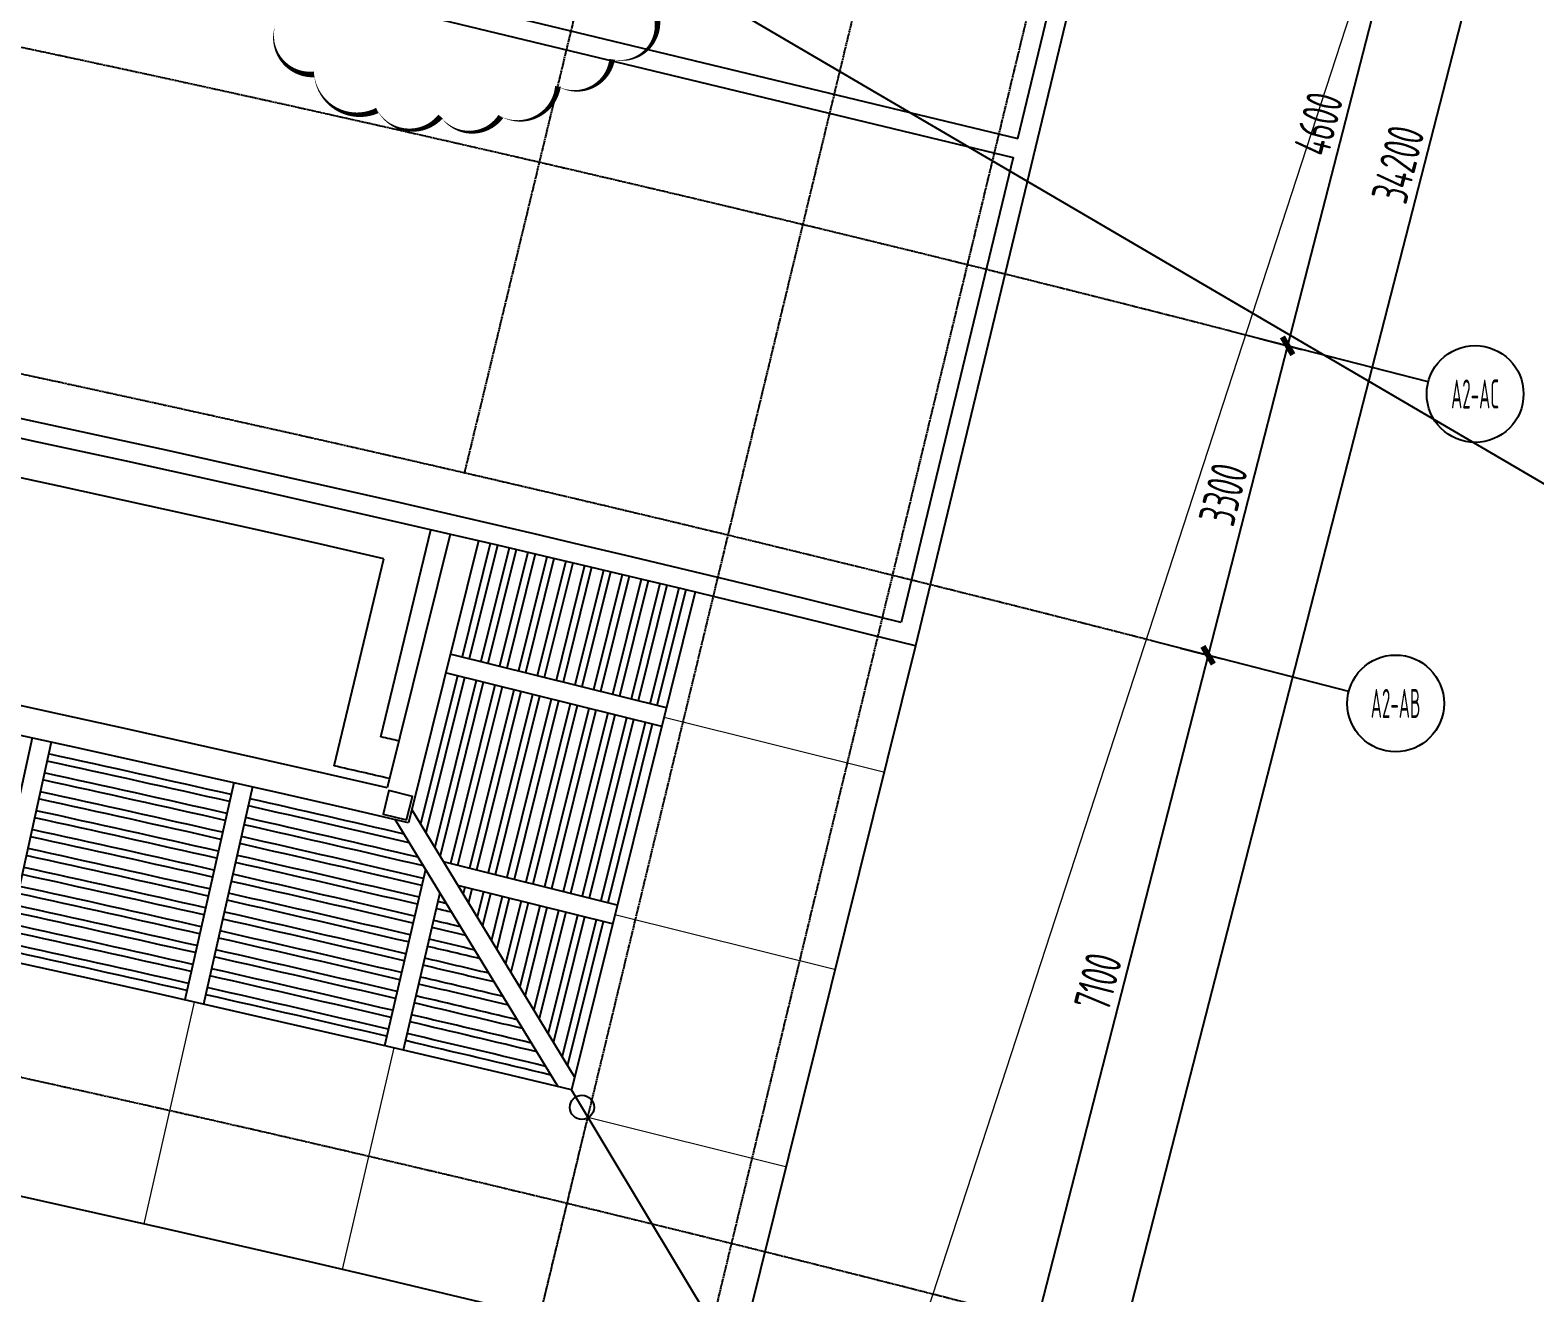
# Model space of a CAD drawing. Header units: millimetres. Extents: x 11677979 to 11902225, y -6694179 to -6308891.
# Drawn here: x 11842002 to 11857548, y -6409579 to -6396535 of the extents above; entities that cross this region are included whole.
import ezdxf
from ezdxf.enums import TextEntityAlignment as Align

# ---------------------------------------------------------------- set-up
doc = ezdxf.new("R2010")
doc.units = ezdxf.units.MM
doc.header["$LTSCALE"] = 10
doc.linetypes.add('A2-RG-AXIS$0$CENTER', pattern=[2, 1.25, -0.25, 0.25, -0.25])
doc.linetypes.add('A2-RG-AXIS$0$DOTE', pattern=[2.4200000000000004, 2, -0.2, 0.02, -0.2])
for name, color, linetype in [('A2-RG-AXIS$0$A-AXIS', 1, 'Continuous'), ('A2-RG-AXIS$0$A-DIMS-100', 1, 'Continuous'), ('A2-RG-AXIS$0$A-GRID', 1, 'A2-RG-AXIS$0$CENTER'), ('A2-RG-AXIS$0$A-SYMB', 4, 'Continuous'), ('A2-RI-RF$0$A-COLUMN', 9, 'Continuous'), ('A2-RI-RF$0$A-GLAZ', 140, 'Continuous'), ('A2-RI-RF$0$A-ROOF-DRAN', 175, 'Continuous'), ('A2-RI-RF$0$A-ROOF-EDGE', 2, 'Continuous'), ('A2-RI-RF$0$an-wall-prht', 2, 'Continuous')]:
    doc.layers.add(name, color=color, linetype=linetype)
doc.layers.add('A2-RI-RF$0$A-DETL-LLIN', color=3, linetype='Continuous', lineweight=5)
doc.layers.add('A2-RI-RF$0$A-DETL-MLIN', color=3, linetype='Continuous', lineweight=9)
doc.styles.add('A2-RG-AXIS$0$ECADI', font='hzs.shx', dxfattribs={"width": 0.7, "bigfont": 'hztxt.shx'})
doc.styles.add('A2-RG-AXIS$0$XD2008', font='hzs.shx', dxfattribs={"width": 0.7, "bigfont": 'hztxt.shx'})
doc.dimstyles.new('A2-RG-AXIS$0$XD150$0', dxfattribs={"dimscale": 150, "dimtxt": 2.5, "dimasz": 1, "dimexe": 1, "dimexo": 2, "dimgap": 0.5, "dimtad": 1, "dimdec": 0, "dimdsep": 46, "dimtxsty": 'A2-RG-AXIS$0$XD2008', "dimblk": 'A2-RG-AXIS$0$_ArchTick', "dimcen": 2.5, "dimclrt": 4, "dimaunit": 1, "dimadec": 0, "dimazin": 0, "dimtfac": 1, "dimtdec": 0, "dimtmove": 2, "dimatfit": 3, "dimfxl": 0, "dimtolj": 1, "dimtzin": 0, "dimarcsym": 0})

# ---------------------------------------------------------------- blocks, each defined once
blk = doc.blocks.new('A2-RG-AXIS$0$_ArchTick')
at = {"color": 0, "linetype": 'ByBlock', "const_width": 0.4}
blk.add_lwpolyline([(-0.5, -0.5), (0.5, 0.5)], dxfattribs=at)
blk = doc.blocks.new('*D508')
at = {"layer": 'A2-RG-AXIS$0$A-DIMS-100', "color": 0, "lineweight": -2, "ltscale": 3, "transparency": 16777216}
for p, q in [((11856138.31686715, -6395340.785459834), (11854993.51014926, -6399796.053979089)), ((11855847.75587694, -6395266.124152191), (11856283.59736234, -6395378.116113678)), ((11854702.94915888, -6399721.392671403), (11855138.79064445, -6399833.384632934))]:
    blk.add_line(p, q, dxfattribs=at)
at = {"layer": 'Defpoints', "color": 0, "ltscale": 3, "transparency": 16777216}
for p in [(11855557.19488655, -6395191.462844502), (11854412.3881685, -6399646.731363715), (11854993.51014926, -6399796.053979089)]:
    blk.add_point(p, dxfattribs=at)
at = {"layer": 'A2-RG-AXIS$0$A-DIMS-100', "color": 0, "lineweight": -2, "ltscale": 3, "transparency": 16777216, "xscale": 150, "yscale": 150, "zscale": 150}
for p, rotation in [((11856138.31686715, -6395340.785459834), 75.589284638493), ((11854993.51014926, -6399796.053979089), 255.589284638493)]:
    blk.add_blockref('A2-RG-AXIS$0$_ArchTick', p, dxfattribs=dict(at, rotation=rotation))
at = {"layer": 'A2-RG-AXIS$0$A-DIMS-100', "color": 4, "ltscale": 3, "transparency": 16777216, "insert": (11855311.67264162, -6397503.091075233), "char_height": 375, "attachment_point": 5, "rotation": 75.58928463849298, "style": 'A2-RG-AXIS$0$XD2008'}
blk.add_mtext('\\A1;4600', dxfattribs=at)
blk = doc.blocks.new('*D509')
at = {"layer": 'A2-RG-AXIS$0$A-DIMS-100', "color": 0, "lineweight": -2, "ltscale": 3, "transparency": 16777216}
for p, q in [((11854702.94915888, -6399721.392671403), (11855138.79064434, -6399833.384632904)), ((11854993.51014914, -6399796.05397906), (11854172.23576457, -6402992.224873299)), ((11853881.6747638, -6402917.563562941), (11854317.51625976, -6403029.555527143))]:
    blk.add_line(p, q, dxfattribs=at)
at = {"layer": 'Defpoints', "color": 0, "ltscale": 3, "transparency": 16777216}
for p in [(11854412.3881685, -6399646.731363715), (11853591.11377341, -6402842.902255253), (11854172.23576457, -6402992.224873299)]:
    blk.add_point(p, dxfattribs=at)
at = {"layer": 'A2-RG-AXIS$0$A-DIMS-100', "color": 0, "lineweight": -2, "ltscale": 3, "transparency": 16777216, "xscale": 150, "yscale": 150, "zscale": 150}
for p, rotation in [((11854993.51014914, -6399796.05397906), 75.589284638493), ((11854172.23576457, -6402992.224873299), 255.589284638493)]:
    blk.add_blockref('A2-RG-AXIS$0$_ArchTick', p, dxfattribs=dict(at, rotation=rotation))
at = {"layer": 'A2-RG-AXIS$0$A-DIMS-100', "color": 4, "ltscale": 3, "transparency": 16777216, "insert": (11854328.63209027, -6401328.81078195), "char_height": 375, "attachment_point": 5, "rotation": 75.58928463849298, "style": 'A2-RG-AXIS$0$XD2008'}
blk.add_mtext('\\A1;3300', dxfattribs=at)
blk = doc.blocks.new('*D510')
at = {"layer": 'A2-RG-AXIS$0$A-DIMS-100', "color": 0, "lineweight": -2, "ltscale": 3, "transparency": 16777216}
for p, q in [((11854172.23574448, -6402992.224868136), (11852405.25426026, -6409868.824085902)), ((11853881.6747638, -6402917.563562941), (11854317.51623967, -6403029.55552198)), ((11852114.69328972, -6409794.162783314), (11852550.53475545, -6409906.154739747))]:
    blk.add_line(p, q, dxfattribs=at)
at = {"layer": 'Defpoints', "color": 0, "ltscale": 3, "transparency": 16777216}
for p in [(11853591.11377341, -6402842.902255253), (11851824.13229934, -6409719.501475627), (11852405.25426026, -6409868.824085902)]:
    blk.add_point(p, dxfattribs=at)
at = {"layer": 'A2-RG-AXIS$0$A-DIMS-100', "color": 0, "lineweight": -2, "ltscale": 3, "transparency": 16777216, "xscale": 150, "yscale": 150, "zscale": 150}
for p, rotation in [((11854172.23574448, -6402992.224868136), 75.589284638493), ((11852405.25426026, -6409868.824085902), 255.589284638493)]:
    blk.add_blockref('A2-RG-AXIS$0$_ArchTick', p, dxfattribs=dict(at, rotation=rotation))
at = {"layer": 'A2-RG-AXIS$0$A-DIMS-100', "color": 4, "ltscale": 3, "transparency": 16777216, "insert": (11853034.50413578, -6406365.195832791), "char_height": 375, "attachment_point": 5, "rotation": 75.58928463849298, "style": 'A2-RG-AXIS$0$XD2008'}
blk.add_mtext('\\A1;7100', dxfattribs=at)
blk = doc.blocks.new('*D512')
at = {"layer": 'A2-RG-AXIS$0$A-DIMS-100', "color": 0, "lineweight": -2, "ltscale": 3, "transparency": 16777216}
for p, q in [((11859481.27285167, -6381125.48928674), (11860788.79730856, -6381461.465170846)), ((11860643.51681336, -6381424.134517058), (11852132.13054729, -6414548.076536306)), ((11850969.8865856, -6414249.43130599), (11852277.41104249, -6414585.407190095))]:
    blk.add_line(p, q, dxfattribs=at)
at = {"layer": 'Defpoints', "color": 0, "ltscale": 3, "transparency": 16777216}
for p in [(11859190.71186125, -6381050.827979163), (11850679.32559518, -6414174.769998413), (11852132.13054729, -6414548.076536306)]:
    blk.add_point(p, dxfattribs=at)
at = {"layer": 'A2-RG-AXIS$0$A-DIMS-100', "color": 0, "lineweight": -2, "ltscale": 3, "transparency": 16777216, "xscale": 150, "yscale": 150, "zscale": 150}
for p, rotation in [((11860643.51681336, -6381424.134517058), 75.58928466042394), ((11852132.13054729, -6414548.076536306), 255.589284660424)]:
    blk.add_blockref('A2-RG-AXIS$0$_ArchTick', p, dxfattribs=dict(at, rotation=rotation))
at = {"layer": 'A2-RG-AXIS$0$A-DIMS-100', "color": 4, "ltscale": 3, "transparency": 16777216, "insert": (11856133.58281371, -6397920.776882553), "char_height": 375, "attachment_point": 5, "rotation": 75.58928466042396, "style": 'A2-RG-AXIS$0$XD2008'}
blk.add_mtext('\\A1;34200', dxfattribs=at)
blk = doc.blocks.new('A2-RG-AXIS$0$ECADI-TAG-GRID')
at = {"color": 13}
blk.add_circle((0, 0), 5, dxfattribs=at)
at = {"style": 'A2-RG-AXIS$0$ECADI', "width": 0.7}
blk.add_attdef('GRID', text='', height=5, dxfattribs=at).set_placement((0, 0), align=Align.MIDDLE)
blk = doc.blocks.new('A2-RI-RF$0$5urthfgh')
at = {"layer": 'A2-RI-RF$0$A-COLUMN'}
blk.add_lwpolyline([(93104.66244013608, -9541.764628767036), (93164.98616835102, -9299.151669893414), (92922.37320947461, -9238.82794167474), (92862.04948126525, -9481.440900553018)], close=True, dxfattribs=at)
blk.add_circle((94916.19836328179, -12510.90352614131), 125, dxfattribs=at)
at = {"layer": 'A2-RI-RF$0$A-DETL-MLIN'}
for p, q in [((95764.43613475002, -8480.066887522116), (98044.99794818088, -9047.109932740219)), ((95257.71811506525, -10518.01052447129), (97538.27992849424, -11085.05356968753)), ((90909.45908028819, -11422.2313983608), (90391.6692752, -13714.47783313505)), ((92972.6160368342, -11896.06321834028), (92438.38453341089, -14184.52842175029)), ((94977.46654630266, -12612.26319247112), (94481.66755718924, -14669.26742739044)), ((94977.46654630452, -12612.26319247298), (97031.5619088076, -13122.99720663484))]:
    blk.add_line(p, q, dxfattribs=at)
at = {"layer": 'A2-RI-RF$0$A-GLAZ'}
for p, q in [((93969.28024183773, -6686.047844212502), (93677.83288381062, -7858.205268508755)), ((94042.33548511751, -6703.053611218929), (93750.61677147262, -7876.302386973053)), ((94164.08417775854, -6731.436960344203), (93871.9232509099, -7906.464251080528)), ((94237.12736573815, -6748.491211964749), (93944.70713857561, -7924.561369545758)), ((94358.85596649721, -6776.955367609859), (94066.01361800916, -7954.723233650438)), ((94431.88709951751, -6794.05810245499), (94138.79750567675, -7972.8203521166)), ((94553.59560896456, -6822.60306236241), (94260.10398511402, -8002.982216224074)), ((94626.61468735337, -6839.754279109649), (94332.88787277602, -8021.079334687442)), ((94748.30310601555, -6868.38004112523), (94454.19435221516, -8051.241198794916)), ((94821.31013008952, -6885.579738515429), (94526.97823987715, -8069.338317258283)), ((94942.97845847532, -6914.28630059585), (94648.28471931815, -8099.500181365758)), ((95015.97342853062, -6931.534477435052), (94721.06860697828, -8117.597299830057)), ((95137.62166712247, -6960.321837643161), (94842.37508641742, -8147.7591639366)), ((95210.60458344035, -6977.618492801674), (94915.15897407755, -8165.856282399967)), ((95332.23273269646, -7006.486649309285), (95036.46545352042, -8196.018146508373)), ((95405.20359553955, -7023.831781721674), (95109.24934118241, -8214.115264973603)), ((95526.81165588275, -7052.780732806772), (95230.55582062155, -8244.277129080147)), ((95599.77046550252, -7070.174341472797), (95303.33970827982, -8262.374247541651)), ((95721.35843733698, -7099.204085520469), (95424.64618772082, -8292.536111649126)), ((95794.30519396625, -7116.646169503219), (95497.43007538095, -8310.633230114356)), ((95915.87307766639, -7145.756705008447), (95618.73655482382, -8340.795094222762)), ((95988.8077815175, -7163.247263437137), (95691.52044248208, -8358.892212685198)), ((93629.57390123792, -8052.295635605231), (93248.86317590065, -9583.456893118098)), ((93702.35778890364, -8070.392754069529), (93303.76469113119, -9673.47422302328)), ((93823.66426834278, -8100.554618177004), (93395.26721650921, -9823.503106197342)), ((93896.44815600663, -8118.651736642234), (93450.16873173602, -9913.520436100662)), ((94017.75463543832, -8148.813600748777), (93559.29559832811, -9992.666870599613)), ((94090.5385231059, -8166.910719214007), (93632.0794859901, -10010.76398906298)), ((94211.84500254504, -8197.072583321482), (93753.38596542925, -10040.92585317139)), ((94284.62889020704, -8215.16970178578), (93826.1698530931, -10059.02297163568)), ((94405.93536964618, -8245.331565893255), (93947.47633253224, -10089.18483574316)), ((94478.71925730631, -8263.428684356622), (94020.26022019237, -10107.28195420653)), ((94600.02573674545, -8293.590548464097), (94141.56669963151, -10137.44381831307)), ((94672.80962440744, -8311.687666929327), (94214.3505872935, -10155.54093677737)), ((94794.11610384472, -8341.84953103587), (94335.65706672892, -10185.70280088391)), ((94866.89999150857, -8359.946649499238), (94408.44095439464, -10203.79991935007)), ((94988.20647094958, -8390.108513608575), (94529.74743383564, -10233.96178345662)), ((95060.9903586097, -8408.205632071942), (94602.53132149763, -10252.05890192091)), ((95182.29683805071, -8438.367496179417), (94723.83780093864, -10282.22076602839)), ((95255.08072570711, -8456.464614642784), (94796.62168859504, -10300.31788449176)), ((95376.38720514998, -8486.626478750259), (94917.92816803418, -10330.47974859923)), ((95449.17109281197, -8504.723597215489), (94990.71205569431, -10348.5768670626)), ((95570.47757225484, -8534.885461324826), (95112.0185351409, -10378.73873117194)), ((95643.26145991124, -8552.98257978633), (95184.80242279917, -10396.83584963344)), ((93705.1269828584, -10235.01622027066), (93688.07529772632, -10303.59553235769)), ((93777.9108705204, -10253.11333873589), (93742.97681295499, -10393.61286226101)), ((93899.21734995954, -10283.27520284243), (93834.47933833674, -10543.64174544252)), ((93972.00123761967, -10301.37232130673), (93889.38085356168, -10633.65907534398)), ((94093.30771705694, -10331.53418541234), (93980.88337894343, -10783.68795851804)), ((94166.09160472453, -10349.6313038785), (94035.78489417396, -10873.70528842323)), ((94287.39808415994, -10379.79316798504), (94127.28741955385, -11023.73417160381)), ((94360.18197182193, -10397.89028644934), (94182.18893478066, -11113.75150150619)), ((94481.4884512648, -10428.05215055775), (94273.69146016426, -11263.78038468678)), ((94554.27233892493, -10446.14926902205), (94328.59297538735, -11353.79771458264)), ((94675.57881836407, -10476.31113312859), (94420.09550077096, -11503.82659776136)), ((94748.36270602047, -10494.40825159196), (94474.99701599404, -11593.84392766375)), ((94869.6691854652, -10524.57011570036), (94566.49954137579, -11743.87281083968)), ((94942.45307312161, -10542.66723416466), (94621.40105660446, -11833.89014074579)), ((95063.7595525682, -10572.82909827214), (94712.90358198807, -11983.91902392264)), ((95136.54344023019, -10590.92621673644), (94767.80509721674, -12073.9363538269))]:
    blk.add_line(p, q, dxfattribs=at)
for radius, start, end in [(297024.9999999395, 77.29066074900538, 77.66343553683714), (296949.9999999395, 77.29066566860851, 77.66343073289549), (296749.9999999395, 77.29067879537665, 77.6634178376784), (296824.9999999395, 77.29067387577352, 77.66342275727825), (296549.9999999395, 77.29069193388443, 77.6634049424613), (296624.9999999395, 77.29068700254166, 77.66340975780375), (297024.9999999395, 76.93708414789079, 77.25208095637812), (296424.9999999395, 77.2907001293098, 77.66339686258665), (296949.9999999395, 76.92289055121303, 77.25207614087759), (296349.9999999395, 77.29070506065257, 77.66339205864499), (296749.9999999395, 76.88498900516001, 77.25206323407372), (296824.9999999395, 76.89921097427309, 77.25206815366529), (296149.9999999395, 77.29071818742071, 77.66337905917047), (296224.9999999395, 77.29071326781757, 77.66338396736955), (296549.9999999395, 76.87933724676206, 77.25205032726986), (296624.9999999395, 76.87933231528393, 77.25205514277037), (295949.9999999395, 77.29073141829578, 77.66336616395338), (296024.9999999395, 77.2907263945857, 77.66337096789503), (296424.9999999395, 76.87934546589229, 77.25204222419178), (295749.9999999395, 77.2907445568035, 77.66335316447885), (295824.9999999395, 77.29073962546076, 77.66335796842051), (296224.9999999395, 76.87935861650064, 77.25202931738792), (296349.9999999395, 76.87935039737042, 77.25203740869125), (295624.9999999395, 77.29075286807542, 77.66334496894599), (296149.9999999395, 76.87936354797877, 77.25202438602159), (295549.9999999395, 77.29075778767857, 77.66334016500433), (295949.9999999395, 76.87937669858712, 77.25201147921774), (296024.9999999395, 76.87937176710899, 77.25201629471827), (296424.9999999395, 76.82323711486538, 76.84068765705675), (295349.9999999395, 77.29077103029321, 77.66332716552982), (295424.9999999395, 77.29076599484355, 77.66333196947147), (295749.9999999395, 76.87938984919546, 77.25199845654808), (295824.9999999395, 76.87938491771733, 77.25200337613964), (296349.9999999395, 76.8089581258144, 76.84068272557896), (295149.9999999395, 77.2907842611683, 77.66331405039705), (295224.9999999395, 77.2907792374582, 77.66331896999695), (295624.9999999395, 76.87939817226136, 77.25199036524477), (296149.9999999395, 76.77082836229427, 76.8406697949582), (296224.9999999395, 76.78513599898098, 76.8406746103686), (295024.9999999395, 77.29079258417975, 77.66330597052243), (295549.9999999395, 76.87940310373948, 77.25198543387842), (295949.9999999395, 76.73262190629994, 76.84065674827005), (296024.9999999395, 76.74695832527729, 76.84066167974783), (294949.9999999395, 77.29079750378294, 77.66330105092253), (295349.9999999395, 76.87941625434783, 77.25197241120877), (295424.9999999395, 76.87941132286971, 77.25197734257512), (295824.9999999395, 76.7087038201772, 76.8406486452078), (295149.9999999395, 76.87942952100484, 77.25195940031392), (295224.9999999395, 76.87942458952672, 77.25196431990547), (295624.9999999395, 76.67037220988496, 76.84063570243892), (295749.9999999395, 76.69433849641315, 76.8406438176493), (294949.9999999395, 76.87944277554888, 77.25194626177844), (295024.9999999395, 76.87943784407075, 77.25195119314482), (295549.9999999395, 76.65597795034576, 76.84063077096113), (295349.9999999395, 76.61754001861459, 76.84061773642111), (295424.9999999395, 76.6319633242174, 76.8406226678989), (295149.9999999395, 76.57902418225834, 76.84060468973296), (295224.9999999395, 76.59347679745379, 76.84060951729147), (295024.9999999395, 76.55491233043966, 76.84059647060332), (294949.9999999395, 76.54043051528936, 76.84059153912553)]:
    blk.add_arc((25944.1167659387, -299026.0723394062), radius, start, end, dxfattribs=at)
at = {"layer": 'A2-RI-RF$0$an-wall-prht'}
for p, q in [((93555.215134928, -6590.025277062319), (92903.59739262983, -9210.73379747849)), ((93847.5114567317, -6657.74530397635), (93123.43825699016, -9569.858772962354)), ((96086.04702262767, -7186.596284422092), (94807.08472398482, -12330.39022337366)), ((98361.12129396573, -7743.597989910282), (96515.34387337044, -15167.03706922103)), ((95788.56562603638, -8383.02170397155), (93556.52640437707, -7828.043404403143)), ((95740.30664346367, -8577.112071072683), (93508.26742180623, -8022.133771499619)), ((89235.89601437561, -8694.896431944333), (88745.2553851381, -10941.89130464476)), ((89431.2921515014, -8737.561987095512), (88940.65152226575, -10984.55685979687)), ((91318.67459620163, -9156.789329238236), (90811.9166788049, -11400.19778963272)), ((91513.7593991626, -9200.85654669255), (91007.00148176588, -11444.26500708796)), ((94841.00711752102, -12193.95946036931), (93157.3606505245, -9433.428009947762)), ((94669.87374746054, -12297.46751023829), (92987.0167204719, -9538.230437234975)), ((93300.40121716261, -10052.06025611423), (92875.23432973772, -11873.32991406694)), ((95281.8476063516, -10420.96534092072), (93487.56193572469, -9974.830882008187)), ((95233.5886237789, -10615.05570802186), (93635.72411478125, -10217.75976467784)), ((93448.92831146903, -10295.58745918889), (93069.9977439288, -11918.79652261361)), ((96515.34387337044, -15167.03706922848), (94807.08472398296, -12330.39022338018))]:
    blk.add_line(p, q, dxfattribs=at)
for centre, radius, start, end in [((25944.1167659387, -299026.0723394062), 297449.9999999395, 76.99055226088758, 94.00515306824529), ((25943.2370570451, -299026.1474733325), 297150.0000024507, 76.93350106688776, 94.06187292819153), ((25944.1167659387, -299026.0723394062), 294849.9999999395, 76.4936843761726, 94.50202100250463), ((25944.1167659387, -299026.0723394062), 292499.9999999395, 76.03854112167953, 94.95868202827101)]:
    blk.add_arc(centre, radius, start, end, dxfattribs=at)
blk = doc.blocks.new('A2-RG-AXIS')
at = {"layer": 'A2-RG-AXIS$0$A-AXIS', "ltscale": 3}
for p, q in [((11856446.31510119, -6400169.360517613), (11854412.3881685, -6399646.731363716)), ((11855625.0407165, -6403365.53141183), (11853591.1137838, -6402842.902257934))]:
    blk.add_line(p, q, dxfattribs=at)
at = {"layer": 'A2-RG-AXIS$0$A-GRID', "linetype": 'A2-RG-AXIS$0$DOTE'}
for p, q in [((11852463.32296544, -6376318.388348403), (11846488.01340499, -6401109.467786302)), ((11845769.35964724, -6416040.753112658), (11855178.3874563, -6377003.453457114)), ((11847468.69242265, -6416458.887968802), (11856889.46762906, -6377372.849227605))]:
    blk.add_line(p, q, dxfattribs=at)
for centre, radius, start, end in [((11778730.70926435, -6694178.721949182), 304099.9999999902, 75.58928463849298, 95.40764399720393), ((11778730.70926435, -6694178.721949182), 300799.9999999902, 75.58928463849298, 95.40764398384447), ((11778730.70819431, -6694178.660026948), 293699.9515340837, 75.58928142923537, 95.40764489503492), ((11778730.70819431, -6694178.660026948), 289099.9515340837, 75.58928137402594, 95.40764489503492)]:
    blk.add_arc(centre, radius, start, end, dxfattribs=at)
at = {"layer": 'A2-RG-AXIS$0$A-SYMB'}
ref = blk.add_blockref('A2-RG-AXIS$0$ECADI-TAG-GRID', (11856930.5834185, -6400293.796030435), dxfattribs=dict(at, xscale=99.99999999939791, yscale=99.99999999939791, zscale=99.99999999939791))
ref.add_attrib('GRID', 'A2-AC', dxfattribs={"layer": '0', "height": 300, "style": 'A2-RG-AXIS$0$ECADI', "width": 0.5}).set_placement((11856930.5834185, -6400293.796030435), align=Align.MIDDLE)
ref = blk.add_blockref('A2-RG-AXIS$0$ECADI-TAG-GRID', (11856109.3090338, -6403489.966924653), dxfattribs=dict(at, xscale=99.99999999939791, yscale=99.99999999939791, zscale=99.99999999939791))
ref.add_attrib('GRID', 'A2-AB', dxfattribs={"layer": '0', "height": 300, "style": 'A2-RG-AXIS$0$ECADI', "width": 0.5}).set_placement((11856109.3090338, -6403489.966924653), align=Align.MIDDLE)
at = {"layer": 'A2-RG-AXIS$0$A-DIMS-100', "ltscale": 3}
dim = blk.add_aligned_dim(p1=(11859190.71186125, -6381050.827979162), p2=(11850679.32559518, -6414174.769998411), distance=1500.0000000380062, dimstyle='A2-RG-AXIS$0$XD150$0', dxfattribs=at)
dim.commit()
dim.dimension.update_dxf_attribs({"geometry": '*D512', "text_midpoint": (11856133.58281371, -6397920.776882553)})
for base, p1, p2, picture, middle in [((11854993.51014926, -6399796.053979089), (11855557.19488655, -6395191.462844502), (11854412.3881685, -6399646.731363716), '*D508', (11855311.67264162, -6397503.091075233)), ((11854172.23576457, -6402992.224873299), (11854412.3881685, -6399646.731363716), (11853591.11377341, -6402842.902255254), '*D509', (11854328.63209027, -6401328.81078195)), ((11852405.25426026, -6409868.824085902), (11853591.11377341, -6402842.902255254), (11851824.13229934, -6409719.501475627), '*D510', (11853034.50413578, -6406365.195832791))]:
    dim = blk.add_linear_dim(base=base, p1=p1, p2=p2, angle=75.58928463849298, dimstyle='A2-RG-AXIS$0$XD150$0', dxfattribs=at)
    dim.commit()
    dim.dimension.update_dxf_attribs({"geometry": picture, "text_midpoint": middle})
blk = doc.blocks.new('A2-RI-RF')
at = {"layer": 'A2-RI-RF$0$A-DETL-LLIN'}
blk.add_line((11866174.69768466, -6364039.613483081), (11850985.31353325, -6410640.308040345), dxfattribs=at)
blk.add_arc((11778730.70926434, -6694178.721949187), 286099.9999999944, 74.6289380674938, 96.36799062931222, dxfattribs=at)
at = {"layer": 'A2-RI-RF$0$A-ROOF-DRAN'}
blk.add_line((11845141.68959253, -6404134.616607992), (11845657.21942949, -6401995.725216053), dxfattribs=at)
for radius, start, end in [(299749.9999999704, 77.09857082236117, 93.89835790009894), (297549.9999999704, 76.99026287135688, 77.10337632238803)]:
    blk.add_arc((11778730.70895571, -6694178.723858639), radius, start, end, dxfattribs=at)
at = {"layer": 'A2-RI-RF$0$A-ROOF-EDGE'}
for p, q in [((11855142.88410219, -6386319.936159519), (11851147.68567705, -6402895.693143649)), ((11852204.89348439, -6397655.876632128), (11852933.97983389, -6394630.955998998)), ((11845625.29315994, -6403835.277051048), (11846140.81552801, -6401696.416646913))]:
    blk.add_line(p, q, dxfattribs=at)
for points in [[(11845701.95759325, -6392421.100840328), (11844866.75053991, -6395886.307739782), (11852205.094219, -6397655.043800395)], [(11845459.78962454, -6392572.289931745), (11844625.45516489, -6396033.876510169), (11852158.23091668, -6397849.4758731), (11851000.43773787, -6402653.06666579)]]:
    blk.add_lwpolyline(points, dxfattribs=at)
for radius, start, end in [(300349.9999999704, 76.07695982280525, 82.0285968980388), (300149.9999999704, 76.03853314200313, 82.0667592130654), (297949.9999999704, 76.98898301846556, 77.02557288873108)]:
    blk.add_arc((11778730.70895571, -6694178.723858639), radius, start, end, dxfattribs=at)
at = {"layer": 'Defpoints', "color": 3}
blk.add_line((11848210.38463424, -6395698.575426177), (11871862.51833789, -6409546.008099421), dxfattribs=at)
blk.add_lwpolyline([(11844531.38558527, -6396495.193619065, 0, 60, 0.52056705), (11844935.74558899, -6396992.549216006, 0, 60, 0.52056705), (11844935.74558899, -6396992.549216006, 0, 60, 0.52056705), (11845588.94107653, -6397365.564837231, 0, 60, 0.52056705), (11845588.94107653, -6397365.564837231, 0, 60, 0.52056705), (11846242.13422152, -6397427.734825091, 0, 60, 0.52056705), (11846242.13422152, -6397427.734825091, 0, 60, 0.52056705), (11846864.22527358, -6397427.734825091, 0, 60, 0.52056705), (11846864.22527358, -6397427.734825091, 0, 60, 0.52056705), (11847455.21189016, -6397116.887038762, 0, 60, 0.52056705), (11847455.21189016, -6397116.887038762, 0, 60, 0.52056705), (11848015.09172871, -6396837.125861082, 0, 60, 0.52056705), (11848015.09172871, -6396837.125861082, 0, 60, 0.52056705), (11848481.6606034, -6396433.024707684, 0, 60, 0.52056705)], format="xyseb", dxfattribs=at)
blk.add_blockref('A2-RI-RF$0$5urthfgh', (11752786.5643831, -6395152.095153717))
at = {"layer": 'A2-RI-RF$0$A-DETL-LLIN'}
blk.add_blockref('A2-RG-AXIS', (0, 0), dxfattribs=at)

msp = doc.modelspace()

# ---------------------------------------------------------------- block references
for name in ['A2-RI-RF', 'A2-RG-AXIS']:
    msp.add_blockref(name, (0, 0))

doc.saveas('drawing.dxf')
